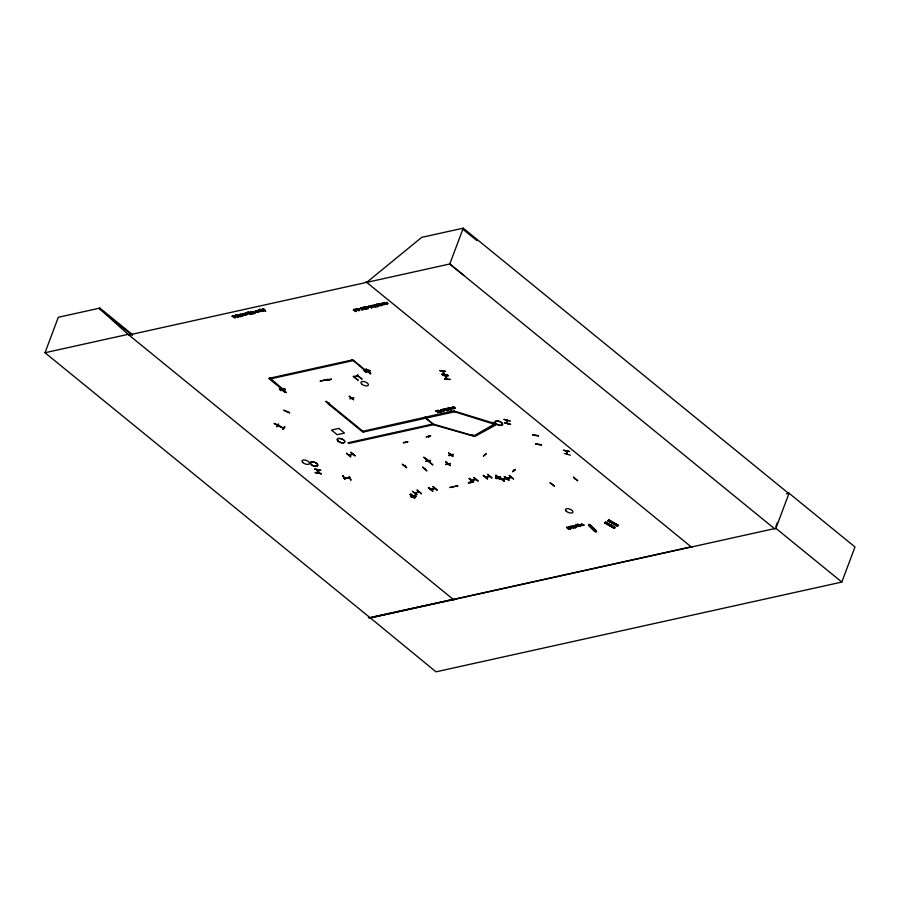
<?xml version="1.0" encoding="UTF-8"?>
<svg xmlns="http://www.w3.org/2000/svg" width="900" height="900" viewBox="0 0 900 900"><rect width="100%" height="100%" fill="white"/><g stroke="black" fill="none" stroke-linecap="round" stroke-linejoin="round"><path stroke-width="1.35" d="M570.308 455.197L564.379 453.431M349.256 396.36L353.632 399.814L349.312 396.124M429.683 461.464C409.714 446.31 447.919 477.652 425.756 458.752M445.871 462.15L450.259 465.604L445.928 461.914M448.582 453.127L452.779 456.548M573.435 477.394L577.631 480.814M353.947 397.789L349.762 398.88M426.06 461.374L430.414 460.44L426.094 461.07M449.1 455.636L453.454 454.759L448.976 455.209M417.127 490.252L421.537 493.695M432.923 486.754L437.152 490.174M473.704 477.664L477.979 480.87M487.642 474.581L492.041 477.99L487.699 474.345M504.27 476.741L508.669 480.15M509.254 475.639L513.664 479.081L509.31 475.402M510.525 424.316L504.574 422.595M495.169 423.619L473.839 435.881L433.53 424.159L433.519 424.766L474.829 436.489L496.114 424.811L454.849 411.851L454.905 411.266L495.169 423.619L492.649 422.359M239.614 314.572L241.841 316.395L242.955 316.058L241.672 314.674L239.715 314.28M506.902 420.412L507.116 419.839L507.319 420.401M567.101 454.298L566.303 451.024L566.887 450.866M441.934 374.4L447.716 375.199L442.001 374.096M447.649 374.951L441.889 374.389M450.214 379.586L444.454 379.024M405.461 442.507L406.226 442.463M428.985 436.95L428.546 436.106L428.692 436.939M470.588 482.569L470.104 481.849M321.379 473.816L315.371 472.567M232.132 316.103C233.797 315.473 233.156 319.14 235.586 317.407M353.317 310.23C355.095 308.644 354.06 313.223 356.501 310.939M541.541 444.814L535.601 443.7M384.705 302.456C385.211 301.916 384.739 305.392 386.707 303.12M356.141 310.657C354.983 312.48 353.902 308.059 353.43 309.938M452.869 407.599C454.219 406.395 453.476 409.939 455.321 408.004M452.981 407.306L452.374 407.295M445.252 410.321L443.88 409.421L446.31 410.085M317.7 471.308L318.353 471.735L317.745 471.532M691.11 546.806L370.17 617.783L45 352.733L58.32 317.284L99.866 308.093L132.491 334.688M454.016 600.03L128.081 334.35L99.619 308.756L99.866 308.093M235.553 315.202L237.769 317.396L238.196 316.642M235.215 315.473L235.834 315.146M238.23 316.35L236.261 315.045M239.377 315.787L238.421 315M238.826 316.811L238.095 316.935L238.534 316.575M238.072 315.09C235.643 314.606 239.119 317.7 239.614 315.968M240.165 314.719C242.347 314.021 241.38 316.699 240.278 314.426M239.501 316.26L240.345 316.564M241.234 315.585L242.539 315.923L241.346 315.293M241.841 316.395L241.999 315.832M243.292 313.92L242.528 314.505M242.64 314.966L243.776 315.124L242.752 314.674M245.16 314.82L243.203 313.515M245.306 313.054L246.184 314.854L244.339 313.267M245.486 314.426L244.676 314.415M246.172 313.121L247.41 314.348L245.486 313.279M245.059 315.113L245.779 314.674M246.184 314.854L246.971 314.168M251.156 314.156L248.895 313.639L247.871 311.839M248.377 312.829L248.22 311.76M251.438 313.11L250.718 313.853L249.154 312.199M251.865 313.605C253.631 312.356 250.268 314.629 250.301 311.94M252.371 313.245L251.044 311.782M251.167 313.459L250.639 313.099M254.632 313.402L252.011 311.569M251.01 313.785L251.73 313.358M252.855 313.706L252.236 313.537M252.124 313.83L252.765 312.896M253.969 313.267L253.136 313.56L253.237 312.784M253.597 312.322C259.639 313.38 248.681 312.694 254.464 311.445M253.305 313.639L253.474 312.975M253.811 312.491L254.959 312.649L254.16 312.345M254.351 313.47L252.18 313.29M257.648 311.738L256.928 312.48L255.364 310.826M257.94 311.985L256.838 311.726M257.524 310.804L256.534 311.017L258.649 311.782L257.873 311.67M258.334 311.074L257.861 310.702M258.041 310.5C258.176 310.826 262.991 312.975 259.2 309.971M259.267 309.645L261.045 310.072L259.38 309.353M259.099 310.264L260.359 311.456L259.684 311.164M262.305 310.714L261.382 309.96M262.463 308.88L264.735 309.409M263.374 309.476L262.62 310.061M261.045 310.072C258.615 309.634 262.069 312.604 262.53 310.905M262.721 310.522L263.869 310.68L263.059 310.376M269.696 377.798L283.613 389.711L282.769 389.902L268.695 378.416L352.789 359.82L366.874 371.295L365.929 371.723L367.695 371.34M281.025 387.979L280.035 388.463L284.243 391.871L285.154 391.444M285.176 389.363L280.688 390.184M285.368 389.486L283.804 388.575L279.304 389.396L280.879 390.308M283.118 390.071L284.951 389.306M280.058 426.004L274.286 423.416M283.072 390.341L286.009 392.231M277.504 424.406L277.178 425.014M278.381 424.136L276.986 426.499M278.629 424.238L276.885 426.791M289.609 412.706L283.849 410.119M282.769 429.064L284.76 426.983M284.546 426.577L282.746 429.356L284.76 427.016M327.037 380.014L331.234 379.282M356.58 309.623L356.119 309.251M329.243 379.856L329.782 379.834M357.863 309.926L356.423 308.756M356.006 310.511L357.289 310.399L355.59 309.206M326.88 380.216L331.38 379.08M359.618 310.455L358.808 310.838L357.671 309.971M359.134 308.576L358.38 309.161M359.359 310.241L358.38 310.05M358.481 309.623L359.629 309.78L358.594 309.33M356.603 308.981L358.043 310.151L358.627 309.757M358.267 310.343L358.853 309.949M362.554 309.431L360.585 307.834M326.149 401.243L330.345 404.696M363.892 309.409L361.789 309.611M363.15 308.936L364.016 308.756L361.912 307.845L362.824 307.339L364.41 308.902L363.24 308.644M363.701 308.048L363.24 307.676M366.142 309.026L363.521 307.181M360.787 308.059L362.858 309.364M363.994 307.665L365.749 308.43L364.106 307.373M362.756 309.656L363.623 309.195M328.691 402.739L328.286 403.324M328.838 402.851L328.41 403.088M367.875 308.632L365.265 306.799M366.03 309.319L365.299 308.34M366.952 307.26L367.706 306.686M367.065 307.733C370.136 307.946 365.873 307.912 367.639 307.676M371.756 307.676L368.381 306.113M368.584 306.338L369.517 306.506M369.416 306.799L370.294 305.685L371.655 307.969M371.261 307.474L369.855 306.686M370.384 305.933L372.341 307.238L371.554 305.404M369.754 306.979L370.564 306.54M352.114 359.572L366.289 371.666M372.566 306.956L372.026 306.596M373.331 305.46C372.049 303.806 372.757 308.16 374.884 306.338M373.567 305.651C371.093 305.505 376.661 308.081 373.68 305.359M378.641 306.146L377.111 306.754L374.985 304.65M377.696 305.46L376.267 305.764L375.559 304.796M374.873 304.942L376.414 304.335M374.771 306.63L375.604 306.923M314.764 469.147L320.85 470.34L314.831 468.923M375.446 305.089L376.729 304.267M377.786 304.031L378.574 305.854L377.01 304.2M378.54 306.439L376.65 305.685M377.111 306.754L377.257 306.18M315.338 472.433L321.435 473.67L315.36 472.613M378.27 306.225L378.506 305.415M380.936 305.561L378.686 304.38L379.327 303.705M379.316 304.627L379.53 303.637M317.441 469.777L318.004 473.062L317.396 469.733M381.814 304.56L381.094 305.303L379.822 303.581M318.105 469.935L318.746 473.197M379.98 305.28L379.429 304.335M380.835 305.854L380.464 305.168M379.035 304.267L380.115 305.269L380.756 304.864M381.544 304.897L381.004 304.549M380.351 305.46L381.24 304.74M382.5 303.896L382.027 303.514M382.196 303.322L384.165 304.616L383.366 302.794M381.623 303.176L383.197 304.751L382.027 304.493M382.207 305.021C384.322 304.447 378.608 303.84 381.69 303.615M384.39 304.346L383.85 303.986M357.772 376.031L354.184 376.897C365.186 385.819 350.032 374.321 353.767 376.549L357.525 375.716L357.728 374.445M387.248 302.355L386.494 302.94M351.461 397.507L351.799 398.239M385.234 302.749C381.994 304.38 390.33 303.863 386.831 303.548M366.424 369.326C364.961 370.541 375.649 376.965 365.771 369.259M369.754 370.654L365.265 371.475M369.945 370.777L368.381 369.866L363.881 370.699L365.456 371.599M370.744 373.489L367.988 371.205M369.889 372.724L370.564 372.814L366.379 369.338M346.567 453.218L350.764 456.66M350.921 452.284L355.241 455.94L351.045 452.486M343.204 475.83L344.846 479.385L342.889 475.864M349.144 476.426L350.989 480.24L349.346 476.719M788.411 493.234L463.241 228.172L449.786 263.993L128.846 334.98L128.081 334.35L45 352.733M403.481 442.642L407.835 441.709M439.942 370.766L445.646 371.396L440.044 370.575M405.135 465.368L404.584 465.795M405.281 465.48L404.73 465.952M425.025 417.51L425.846 418.174L425.183 417.071L425.644 418.241L362.891 432.124L328.039 403.718L328.882 403.537L363.724 431.933M442.507 375.401L448.324 375.817L442.609 375.21M444.566 373.928L444.848 374.704M437.445 412.099L435.724 410.692M426.364 436.77L430.718 435.836M438.671 412.358L436.545 411.007L436.838 410.445M428.805 436.14L428.535 436.59M450.281 379.339L444.566 379.17M437.535 412.56L438.424 412.414M442.125 410.771L440.685 409.59M441.641 411.795L440.494 411.154M443.88 411.289L443.07 411.671L441.934 410.805M442.688 409.601C439.942 408.87 446.839 413.055 442.609 409.162M411.098 493.999L410.108 494.483L414.225 497.947L415.215 497.464M443.486 409.882L443.025 409.5M443.621 411.086L442.642 410.895M440.865 409.826L442.305 410.996L443.025 410.479M410.884 496.665L415.496 495.889L410.884 496.665L411.626 497.272L416.048 496.373L411.626 497.228M442.53 411.188L443.115 410.794M426.645 470.79L422.764 467.032M447.683 410.456L445.061 408.623M443.554 409.061L444.971 410.377M447.041 409.68L445.928 408.881L446.625 408.296M427.759 460.17L427.331 460.451M448.29 409.646L446.614 409.219L446.884 408.499M413.021 496.238L414.877 495.214M450.439 409.849L447.817 408.015M414.36 495.619L415.012 495.338M421.29 493.751L417.184 490.016M448.234 410.152L447.233 409.635M425.306 468.529L424.688 468.956M415.406 495.484L416.036 496.384M448.132 410.445L447.761 409.759M448.425 408.15L450.382 409.455L448.718 408.082M415.103 497.509L410.782 494.303L415.114 497.756M786.364 493.841L789.064 493.234L855 546.986L841.815 582.064L435.994 671.827L370.17 617.783M449.134 407.993L451.204 409.005M450.191 407.756L451.463 408.949L449.426 407.925M451.091 409.624L450.495 409.162M450.652 409.984L451.024 408.848M452.644 407.048L451.98 407.936M452.081 408.397L453.229 408.555L452.194 408.105M455.017 407.767L454.894 408.06A1.316 0.619 20.6 0 1 454.68 408.285L454.219 407.993M362.902 431.269L454.016 410.692M428.647 487.474L432.877 490.916M432.979 486.517L437.197 489.96M448.639 452.891L452.835 456.334M450.18 463.387L445.826 464.321M450.641 454.298L450.202 454.579M450.067 454.95L450.787 454.264M448.425 464.175L447.806 464.175M453.33 454.275L448.875 455.501M473.659 481.826L469.44 478.384M472.804 481.826L468.45 482.76M470.599 482.535L470.261 481.815M478.103 481.072L473.76 477.428M483.604 455.85L486.293 453.814M504.124 419.344L510.03 420.919M487.598 478.744L483.368 475.301M507.06 419.895L507.308 423.517M499.759 479.036L495.765 475.47L500.636 478.845L499.759 479.036L495.844 475.279M495.608 478.001C505.294 474.334 497.239 481.151 495.574 477.664M497.745 477.495L496.406 475.92M497.767 477.36L496.001 477.27M499.984 476.775L500.614 477.675M499.995 477.461L504.225 480.904M500.074 476.876L495.461 477.956M504.326 476.505L508.68 480.184M515.396 469.44L512.707 471.488M513.349 470.498L513.956 470.666L513.517 470.025M538.538 435.724L532.586 434.599M566.55 450.54L567.36 454.106M566.64 451.429L566.775 450.596M569.554 451.384L563.411 450.214M573.491 477.157L577.688 480.611M575.561 479.25L575.055 478.856M569.126 528.896L568.597 529.279L566.471 527.164M568.688 528.671L567.967 527.467M570.049 528.368L568.125 526.793M569.014 529.178L568.451 527.749M568.766 526.928L570.735 528.221L568.879 526.635M570.645 526.241L571.444 528.064L569.587 526.477M568.339 528.041L570.24 528.637M571.241 526.376L573.199 527.681L571.354 526.084M570.127 528.93L570.847 527.929M571.433 528.39L570.701 528.525L571.365 527.625M572.962 525.994L576.225 527.445L575.19 527.816L573.064 525.701M573.908 527.85L573.311 527.389M573.469 528.21L573.615 527.614M574.346 526.815L575.809 527.321L574.459 526.523M575.752 524.734C579.004 524.385 581.13 529.144 575.865 524.441M575.19 527.816L575.347 527.254M576.979 525.431L578.711 526.185L577.08 525.139M580.185 525.87L577.597 524.059M577.778 524.295L578.587 524.565M578.711 525.049L580.444 525.803L578.824 524.756M581.692 524.216L580.939 524.801M581.04 525.274L582.188 525.42L581.153 524.981M583.886 524.734L583.178 525.476L581.614 523.811M583.627 525.071L583.087 524.722M592.166 528.424L593.82 528.3M592.796 529.076L594.45 528.952M593.359 529.661L595.012 529.526M594 530.314L595.654 530.179M594.416 530.741L596.07 530.618M595.046 531.394L588.589 525.251L590.434 524.981L596.711 531.27M609.863 525.442L610.864 524.824M610.819 526.005L611.82 525.375M611.685 526.5L612.675 525.87M613.001 523.406L614.002 522.788M612.641 527.051L613.643 526.433M613.969 523.969L614.97 523.35M613.238 527.546L614.284 526.804M614.779 524.587L615.825 523.845M615.015 527.726L605.722 521.989L604.721 522.608L614.284 528.165L604.586 522.788L614.092 528.289L615.251 527.366M615.78 525.026L616.781 524.396M616.433 525.398L617.423 524.767M608.692 520.166L618.311 525.533L608.861 519.952L607.86 520.582L617.558 526.05L607.725 520.762L617.389 525.96M608.861 520.065L618.39 525.33M775.913 526.489L777.352 522.653M370.058 618.075L775.879 528.322L789.064 493.234M274.196 423.652L279.844 426.42M452.531 407.34L454.039 407.295L453.623 407.824M416.97 494.64L412.504 491.31L416.756 494.719M428.524 487.733L432.743 491.175L428.332 487.777M469.305 478.631L473.524 482.074L469.114 478.688M483.255 475.526L487.282 479.048M504.855 476.606L509.096 480.094L504.641 476.685M504.09 481.151L499.838 477.731L504.067 481.174M330.233 404.921L325.834 401.546M346.455 453.442L350.629 456.919M406.665 467.584L402.244 464.22L406.474 467.629M422.651 467.257L426.859 470.779M554.4 485.978L549.979 482.625L554.209 486.034M327.848 379.451L320.625 380.981L328.309 379.35M277.852 425.655L283.579 428.074M283.736 410.411L289.609 412.853M414.855 492.885L418.973 491.951M419.265 492.109L415.058 493.054M430.65 489.386L434.902 488.475L430.796 489.544M475.684 479.374L471.353 480.319L471.949 480.375M475.83 479.543L471.544 480.465M489.623 476.291L485.775 477.146M489.139 476.404L489.78 476.438L485.494 477.36M501.93 479.407L506.194 478.44M506.981 478.271L511.234 477.349M511.38 477.517L507.127 478.429M282.904 389.936L284.805 389.678M352.755 454.241L348.525 455.119M352.969 454.399L348.761 455.31M363.769 307.474L366.176 308.419L365.197 308.632M578.486 524.858C579.825 523.913 581.715 526.511 580.072 526.163M403.358 442.856L407.678 441.911M426.229 436.984L430.369 435.938M445.725 464.512L450.056 463.601M483.469 456.075L485.876 453.938M232.02 316.395C234.416 316.755 236.329 318.262 232.706 315.799M588.904 525.217C610.492 546.671 574.954 509.512 596.194 531.574M366.705 282.364L421.706 237.364L463.241 228.172M284.963 391.68L280.71 388.282L285.041 391.736M410.108 494.471L414.259 497.914M512.595 471.78L515.351 469.71M497.295 477.304L496.024 477.596M234.281 315.45L234.349 316.327M608.827 521.134L609.829 520.515M605.689 523.17L606.69 522.54M617.344 526.072L618.345 525.454M442.665 371.183L444.6 374.636M445.23 375.817L447.12 379.238M506.351 478.631L502.076 479.531M262.069 311.108L260.494 310.41L261.27 310.252M239.153 316.17L237.521 315.428L238.309 315.293M443.104 371.576L444.848 374.659M257.715 312.311L257.22 312.412M449.752 487.575L457.988 485.752M262.924 308.509L262.485 308.891L265.399 311.276M237.904 314.955L240.525 316.789M242.426 314.798C247.421 315.72 239.197 314.921 242.876 313.965M262.507 310.354C267.457 311.254 259.29 310.478 262.957 309.521M252.889 313.38L251.224 312.007M373.162 305.314L375.784 307.159M358.267 309.454C363.319 310.399 355.027 309.566 358.718 308.621M386.381 303.233C391.433 304.189 383.141 303.345 386.831 302.4M376.537 305.978L377.584 305.741M361.676 309.892L362.452 309.724M270.36 378.9L352.766 360.675M320.062 381.173L320.569 381.06M283.489 428.164L277.808 425.621M435.611 410.985L436.95 410.929M444.24 409.072L446.209 410.377M451.868 408.229C456.919 409.174 448.627 408.341 452.317 407.396M450.36 409.748L450.979 409.916M425.846 418.174L454.68 411.806L453.859 411.131M433.159 424.282L432.608 423.832M580.826 525.094C585.877 526.05 577.586 525.217 581.276 524.261M573.176 527.974L573.795 528.142M365.558 369.551L366.435 369.349M365.951 371.565L367.549 371.216M366.098 371.689L367.526 371.374M495.63 475.571L496.451 475.358M496.17 477.72L497.599 477.405M413.28 496.046L414.72 495.731M368.438 617.884L453.251 599.411M430.582 460.609L425.993 461.363M445.815 462.206L450.248 465.57M445.725 464.614L450.067 463.68M468.338 483.053L472.916 482.254M496.26 476.438L497.61 477.382M344.002 477.562L349.819 478.395M365.186 371.666L369.686 370.845M365.344 371.891L369.844 371.07M370.17 373.657L370.598 373.86M280.766 390.6L285.266 389.779M286.02 392.569L285.3 392.152M453.071 406.811L454.016 406.935M259.808 309.184L261.405 309.69M353.61 309.33L354.206 309.319M258.221 311.366L256.961 311.13L257.76 310.995M382.387 304.189L381.127 303.952L381.926 303.806M363.589 308.34L362.306 308.014L363.127 307.969M356.468 309.915L355.207 309.679L356.006 309.544M443.385 410.175L442.091 409.849L442.912 409.793M437.895 410.164L439.796 410.951M364.196 306.99L364.95 307.08M253.564 311.704L254.34 311.738M381.881 305.123L381.386 305.235M583.965 525.296L583.211 525.206M589.41 525.757L591.064 525.634M240.593 314.1L241.594 314.28M258.041 312.199L259.043 311.85L257.456 310.365M349.762 478.519L344.104 477.731M356.017 310.174L354.78 309.566L355.77 309.353M367.29 306.72C363.69 307.811 372.082 308.531 366.683 307.339M445.275 375.829L447.39 379.305M535.489 443.993L541.474 445.162M563.456 450.315L569.464 451.586M504.022 419.558L510.064 421.02M504.473 422.887L510.514 424.373M285.041 389.531L280.553 390.353M246.859 314.46L247.894 314.381L246.454 313.065M471.308 434.655L473.996 435.442M251.044 314.449L250.549 314.291A2.993 1.406 20.6 0 1 249.739 313.931L248.929 313.402A2.993 1.406 20.6 0 1 248.366 312.806M262.586 308.599L263.621 308.981M262.822 308.801L265.77 311.209M568.035 527.726L569.947 528.66M358.751 309.634L357.919 309.071M507.127 420.401L507.577 423.619M411.829 495.113L413.032 496.091M412.819 496.091L411.683 495.135M367.673 371.464L370.327 373.635M283.095 390.173L285.795 392.332M615.24 527.58L605.531 522.225M454.106 408.285L454.039 407.295M440.595 411.401L441.529 412.088M261.09 309.814L262.778 311.186M457.493 485.798L450.349 487.429M462.859 229.196L477.056 240.716M463.984 275.501L449.786 263.993L774.956 529.043M775.879 528.322L841.815 582.064M365.94 281.745L691.875 547.425M383.546 303.019L384.93 304.234L384.165 304.616M382.489 303.255L383.738 304.279M379.71 303.874L380.891 304.841M377.966 304.256L379.35 305.471L378.574 305.854M376.909 304.493L378.157 305.505M371.734 305.64L373.118 306.855L372.341 307.238M370.665 305.865L371.925 306.889M365.434 307.024L367.774 308.925M450.484 407.689L451.868 408.904L451.103 409.298M447.998 408.24L450.326 410.141M445.241 408.859L447.57 410.749M581.794 524.048L582.975 525.015M570.825 526.466L572.22 527.681L571.444 528.064M569.767 526.702L571.016 527.726M568.327 527.017L570.555 528.84M566.651 527.389L568.575 528.964M357.412 375.3L362.104 379.136L357.919 376.076M258.322 310.433L259.571 311.456M255.544 311.051L256.736 312.019M252.191 311.794L254.531 313.695M250.481 312.176L252.146 313.537M249.334 312.424L250.526 313.391M244.519 313.493L245.768 314.516M243.382 313.74L244.575 314.707M236.441 315.281L238.118 316.642M235.721 315.439L238.061 317.34M235.474 317.7L236.295 316.564L234.382 316.103M99.619 308.756L132.244 335.351M425.16 458.314L429.57 461.756M588.623 525.251L595.08 531.641L588.847 525.217M370.451 306.832L371.149 307.766M343.147 475.853L344.779 479.34M538.425 436.016L532.474 434.891M318.42 469.98L319.016 473.299M317.137 469.676L317.678 472.984M574.954 525.645C576.911 528.761 578.261 524.812 574.954 525.645M440.404 412.11C436.714 412.718 437.715 408.274 440.404 412.11M575.347 525.712L576.945 526.601L575.347 525.712M437.929 410.692L440.01 412.054L437.929 410.692M425.543 417.983L432.619 423.697L425.475 417.949M338.805 428.423L331.47 430.043L337.162 434.689L344.498 433.069L338.805 428.423M432.743 424.024L347.918 442.789L348.739 443.464L433.564 424.699L432.743 424.024M566.145 511.099A3.949 1.845 20.6 0 0 572.614 512.618A3.949 1.845 20.6 0 0 568.845 508.804A3.949 1.845 20.6 0 0 566.145 511.099M495.754 423.495A3.949 1.845 20.6 0 0 502.234 425.014A3.949 1.845 20.6 0 0 498.465 421.2A3.949 1.845 20.6 0 0 495.754 423.495M495.787 423.36A3.971 1.856 20.6 0 0 502.301 424.89A3.971 1.856 20.6 0 0 498.51 421.054A3.971 1.856 20.6 0 0 495.787 423.36M337.939 440.966A3.949 1.845 20.6 0 0 344.419 442.496A3.949 1.845 20.6 0 0 340.639 438.671A3.949 1.845 20.6 0 0 337.939 440.966M337.973 440.831A3.971 1.856 20.6 0 0 344.486 442.373A3.971 1.856 20.6 0 0 340.695 438.525A3.971 1.856 20.6 0 0 337.973 440.831M310.916 464.377A3.949 1.845 20.6 0 0 317.396 465.896A3.949 1.845 20.6 0 0 313.627 462.082A3.949 1.845 20.6 0 0 310.916 464.377M310.95 464.243A3.971 1.856 20.6 0 0 317.464 465.784A3.971 1.856 20.6 0 0 313.673 461.936A3.971 1.856 20.6 0 0 310.95 464.243M302.726 462.442A3.949 1.845 20.6 0 0 309.206 463.973A3.949 1.845 20.6 0 0 305.438 460.147A3.949 1.845 20.6 0 0 302.726 462.442M361.991 384.266A3.949 1.845 20.6 0 0 368.291 385.234A3.949 1.845 20.6 0 0 363.746 381.521A3.949 1.845 20.6 0 0 361.991 384.266"/></g></svg>
